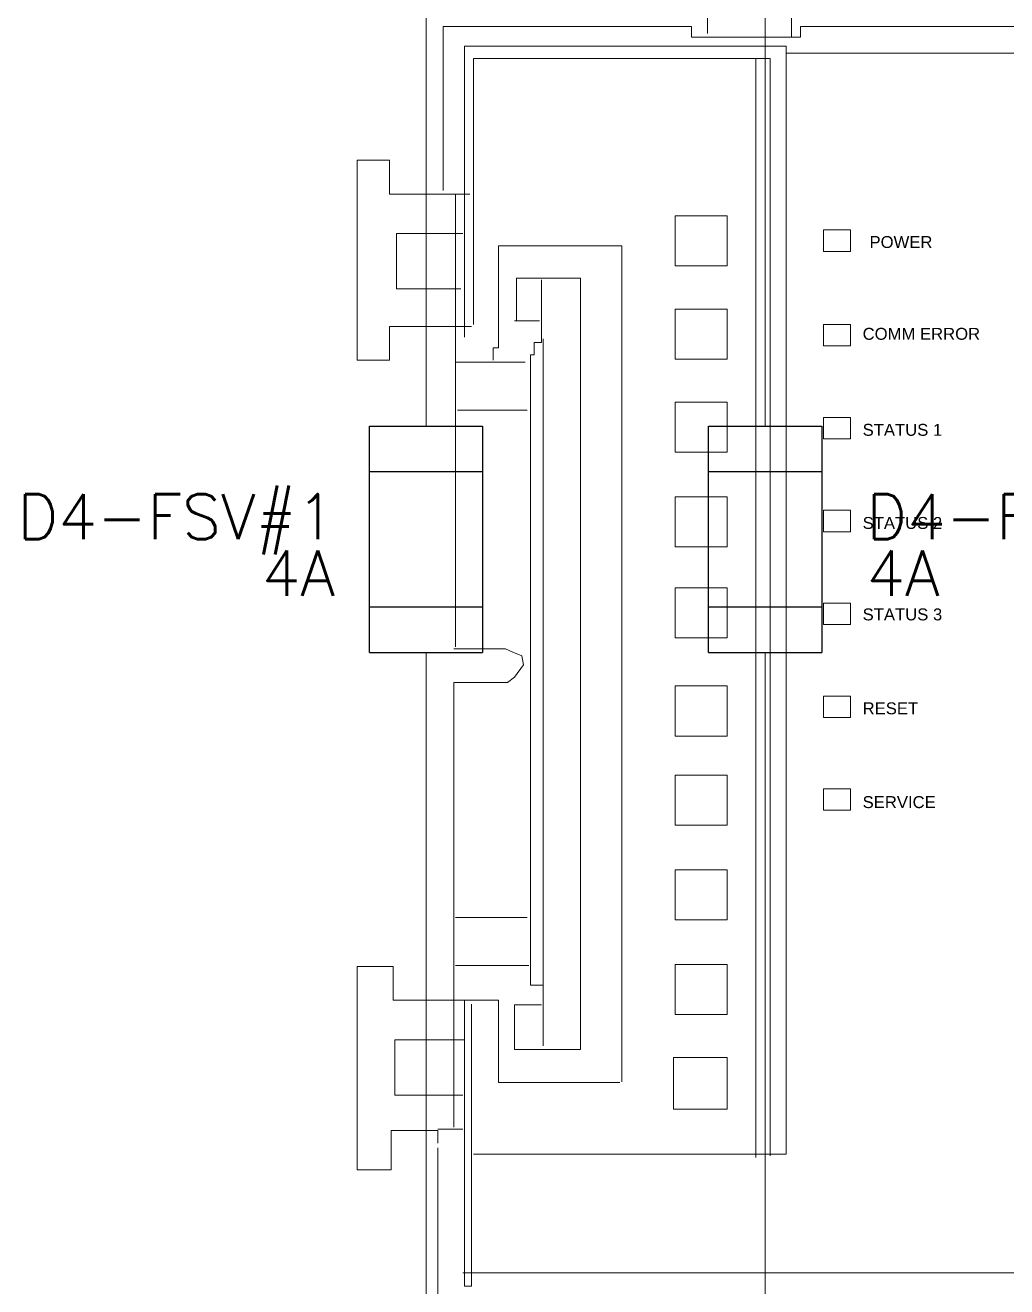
# Model space of a CAD drawing. Header units: inches. Extents: x 75782 to 87231, y -34126 to -18655.
# Drawn here: x 78363.8 to 78450.7, y -29412.4 to -29300.8 of the extents above; entities that cross this region are included whole.
import ezdxf
from ezdxf.enums import TextEntityAlignment as Align

# ---------------------------------------------------------------- set-up
doc = ezdxf.new("R2010")
doc.units = ezdxf.units.IN
doc.header["$MEASUREMENT"] = 0
doc.layers.add('A-Cables 220V', color=6, linetype='Continuous', lineweight=18)
doc.layers.add('COMPONENTES', color=251, linetype='Continuous', lineweight=18)
doc.styles.add('ARIAL', font='arial.ttf')
doc.styles.get("Standard").update_dxf_attribs({"font": 'ROMANS.SHX'})

# ---------------------------------------------------------------- blocks, each defined once
blk = doc.blocks.new('Fusible')
at = {"color": 0, "ltscale": 0.1}
for p, q in [((45790.97, 2917.89), (45790.97, 2937.89)), ((45790.97, 2937.89), (45800.97, 2937.89)), ((45800.97, 2937.89), (45800.97, 2917.89)), ((45790.97, 2933.89), (45800.97, 2933.89)), ((45800.97, 2921.89), (45790.97, 2921.89)), ((45790.97, 2917.89), (45800.97, 2917.89))]:
    blk.add_line(p, q, dxfattribs=at)
at = {"flags": 4}
for p in [(45787.92, 2927.89), (45787.92, 2922.89)]:
    blk.add_attdef('NAME', text='', height=4, dxfattribs=at).set_placement(p, align=Align.RIGHT)
blk = doc.blocks.new('fusible1')
at = {"color": 0, "ltscale": 0.1}
for p, q in [((45820.97, 2917.89), (45820.97, 2937.89)), ((45820.97, 2937.89), (45830.97, 2937.89)), ((45830.97, 2937.89), (45830.97, 2917.89)), ((45820.97, 2933.89), (45830.97, 2933.89)), ((45830.97, 2921.89), (45820.97, 2921.89)), ((45820.97, 2917.89), (45830.97, 2917.89))]:
    blk.add_line(p, q, dxfattribs=at)
at = {"flags": 4}
for p in [(45834.92, 2927.89), (45834.92, 2922.89)]:
    blk.add_attdef('NAME', p, '', height=4, dxfattribs=at)
blk = doc.blocks.new('AK2-CM')
at = {"linetype": 'Continuous'}
for p, q in [((32064.56, 22611.53), (32064.56, 22615)), ((32064.56, 22611.53), (32064.56, 22615)), ((32017.75, 22583.72), (32017.75, 22612.79)), ((32017.75, 22583.72), (32017.75, 22612.79)), ((32017.75, 22612.79), (32061.71, 22612.79)), ((32017.75, 22612.79), (32061.71, 22612.79)), ((32061.71, 22612.79), (32061.71, 22610.89)), ((32061.71, 22612.79), (32061.71, 22610.89)), ((32079.42, 22610.89), (32079.42, 22614.69)), ((32079.42, 22610.89), (32079.42, 22614.69)), ((32081, 22612.79), (32191.05, 22612.79)), ((32081, 22612.79), (32191.05, 22612.79)), ((32081, 22610.89), (32081, 22612.79)), ((32081, 22610.89), (32081, 22612.79)), ((32061.71, 22610.89), (32081, 22610.89)), ((32061.71, 22610.89), (32081, 22610.89)), ((32021.55, 22557.81), (32021.55, 22609.31)), ((32021.55, 22557.81), (32021.55, 22609.31)), ((32021.55, 22609.31), (32078.47, 22609.31)), ((32021.55, 22609.31), (32078.47, 22609.31)), ((32078.47, 22609.31), (32078.47, 22606.79)), ((32078.47, 22609.31), (32078.47, 22606.79)), ((32023.13, 22607.1), (32023.13, 22560.02)), ((32023.13, 22607.1), (32023.13, 22560.02)), ((32075.62, 22607.1), (32023.13, 22607.1)), ((32075.62, 22607.1), (32023.13, 22607.1)), ((32073.09, 22607.1), (32073.09, 22412.61)), ((32073.09, 22607.1), (32073.09, 22412.61)), ((32075.62, 22412.93), (32075.62, 22607.1)), ((32075.62, 22412.93), (32075.62, 22607.1)), ((32078.47, 22413.24), (32078.47, 22608.05)), ((32078.47, 22413.24), (32078.47, 22608.05)), ((32078.47, 22608.05), (32193.27, 22608.05)), ((32078.47, 22608.05), (32193.27, 22608.05)), ((32002.57, 22589.09), (32002.57, 22553.7)), ((32008.26, 22589.09), (32002.57, 22589.09)), ((32002.57, 22589.09), (32002.57, 22553.7)), ((32008.26, 22589.09), (32002.57, 22589.09)), ((32008.26, 22583.09), (32008.26, 22589.09)), ((32008.26, 22583.09), (32008.26, 22589.09)), ((32022.5, 22583.09), (32008.26, 22583.09)), ((32022.5, 22583.09), (32008.26, 22583.09)), ((32019.97, 22502.98), (32019.97, 22583.09)), ((32019.97, 22502.98), (32019.97, 22583.09)), ((32009.53, 22576.13), (32009.53, 22566.34)), ((32021.23, 22576.13), (32009.53, 22576.13)), ((32009.53, 22576.13), (32009.53, 22566.34)), ((32021.23, 22576.13), (32009.53, 22576.13)), ((32027.56, 22573.93), (32027.56, 22555.92)), ((32049.38, 22573.93), (32027.56, 22573.93)), ((32027.56, 22573.93), (32027.56, 22555.92)), ((32049.38, 22573.93), (32027.56, 22573.93)), ((32049.38, 22426.05), (32049.38, 22573.93)), ((32049.38, 22426.05), (32049.38, 22573.93)), ((32030.72, 22568.24), (32030.72, 22560.66)), ((32035.15, 22568.24), (32030.72, 22568.24)), ((32030.72, 22568.24), (32030.72, 22560.66)), ((32035.15, 22568.24), (32030.72, 22568.24)), ((32034.51, 22568.24), (32042.1, 22568.24)), ((32034.51, 22568.24), (32042.1, 22568.24)), ((32042.1, 22568.24), (32042.1, 22431.74)), ((32042.1, 22568.24), (32042.1, 22431.74)), ((32009.53, 22566.34), (32020.91, 22566.34)), ((32009.53, 22566.34), (32020.91, 22566.34)), ((32035.15, 22567.93), (32035.15, 22556.87)), ((32035.15, 22567.93), (32035.15, 22556.87)), ((32008.26, 22559.7), (32022.81, 22559.7)), ((32008.26, 22553.7), (32008.26, 22559.7)), ((32008.26, 22559.7), (32022.81, 22559.7)), ((32008.26, 22553.7), (32008.26, 22559.7)), ((32030.4, 22560.66), (32034.83, 22560.66)), ((32030.4, 22560.66), (32034.83, 22560.66)), ((32033.88, 22556.87), (32033.88, 22554.66)), ((32035.15, 22556.87), (32033.88, 22556.87)), ((32033.88, 22556.87), (32033.88, 22554.66)), ((32035.15, 22556.87), (32033.88, 22556.87)), ((32035.46, 22432.37), (32035.46, 22557.5)), ((32035.46, 22432.37), (32035.46, 22557.5)), ((32026.61, 22555.92), (32026.61, 22553.71)), ((32027.56, 22555.92), (32026.61, 22555.92)), ((32026.61, 22555.92), (32026.61, 22553.71)), ((32027.56, 22555.92), (32026.61, 22555.92)), ((32033.25, 22554.66), (32033.25, 22446.27)), ((32033.25, 22554.66), (32033.25, 22446.27)), ((32033.88, 22554.66), (32033.25, 22554.66)), ((32033.88, 22554.66), (32033.25, 22554.66)), ((32002.57, 22553.7), (32008.26, 22553.7)), ((32002.57, 22553.7), (32008.26, 22553.7)), ((32032.3, 22553.39), (32019.97, 22553.39)), ((32032.3, 22553.39), (32019.97, 22553.39)), ((32032.62, 22544.86), (32020.28, 22544.86)), ((32032.62, 22544.86), (32020.28, 22544.86)), ((32028.82, 22502.67), (32019.65, 22502.67)), ((32028.82, 22502.67), (32019.65, 22502.67)), ((32030.09, 22502.04), (32028.82, 22502.67)), ((32030.09, 22502.04), (32028.82, 22502.67)), ((32031.67, 22501.4), (32030.09, 22502.04)), ((32031.67, 22501.4), (32030.09, 22502.04)), ((32031.98, 22499.82), (32031.67, 22501.4)), ((32031.98, 22499.82), (32031.67, 22501.4)), ((32030.4, 22497.61), (32031.98, 22499.82)), ((32030.4, 22497.61), (32031.98, 22499.82)), ((32019.65, 22417.98), (32019.65, 22496.66)), ((32019.65, 22417.98), (32019.65, 22496.66)), ((32019.65, 22496.66), (32029.14, 22496.66)), ((32019.65, 22496.66), (32029.14, 22496.66)), ((32029.14, 22496.66), (32030.4, 22497.61)), ((32029.14, 22496.66), (32030.4, 22497.61)), ((32032.62, 22455.12), (32019.97, 22455.12)), ((32032.62, 22455.12), (32019.97, 22455.12)), ((32002.57, 22410.44), (32002.57, 22446.46)), ((32002.57, 22410.44), (32002.57, 22446.46)), ((32002.57, 22446.46), (32008.9, 22446.46)), ((32002.57, 22446.46), (32008.9, 22446.46)), ((32008.9, 22446.46), (32008.9, 22440.46)), ((32008.9, 22446.46), (32008.9, 22440.46)), ((32032.93, 22446.59), (32019.97, 22446.59)), ((32032.93, 22446.59), (32019.97, 22446.59)), ((32033.25, 22446.27), (32033.25, 22445.32)), ((32033.25, 22446.27), (32033.25, 22445.32)), ((32033.25, 22445.32), (32033.25, 22443.11)), ((32033.25, 22445.32), (32033.25, 22443.11)), ((32033.25, 22443.11), (32035.46, 22443.11)), ((32033.25, 22443.11), (32035.46, 22443.11)), ((32008.9, 22440.46), (32027.56, 22440.46)), ((32008.9, 22440.46), (32027.56, 22440.46)), ((32021.55, 22389.86), (32021.55, 22440.42)), ((32021.55, 22389.86), (32021.55, 22440.42)), ((32022.81, 22439.79), (32022.81, 22389.86)), ((32022.81, 22439.79), (32022.81, 22389.86)), ((32027.56, 22440.46), (32027.56, 22425.92)), ((32027.56, 22440.46), (32027.56, 22425.92)), ((32030.4, 22439.64), (32035.15, 22439.64)), ((32030.4, 22431.74), (32030.4, 22439.64)), ((32030.4, 22439.64), (32035.15, 22439.64)), ((32030.4, 22431.74), (32030.4, 22439.64)), ((32009.21, 22433.47), (32009.21, 22423.67)), ((32021.55, 22433.47), (32009.21, 22433.47)), ((32009.21, 22433.47), (32009.21, 22423.67)), ((32021.55, 22433.47), (32009.21, 22433.47)), ((32042.1, 22431.74), (32030.4, 22431.74)), ((32042.1, 22431.74), (32030.4, 22431.74)), ((32027.56, 22425.92), (32049.06, 22425.92)), ((32027.56, 22425.92), (32049.06, 22425.92)), ((32009.21, 22423.67), (32021.23, 22423.67)), ((32009.21, 22423.67), (32021.23, 22423.67)), ((32008.58, 22417.39), (32008.58, 22410.44)), ((32008.58, 22417.39), (32008.58, 22410.44)), ((32016.8, 22417.39), (32008.58, 22417.39)), ((32016.8, 22417.39), (32008.58, 22417.39)), ((32016.8, 22417.67), (32021.23, 22417.67)), ((32016.8, 22417.67), (32021.23, 22417.67)), ((32016.8, 22415.18), (32016.8, 22417.39)), ((32016.8, 22415.18), (32016.8, 22417.39)), ((32016.8, 22414.33), (32016.8, 22385.58)), ((32016.8, 22414.33), (32016.8, 22385.58)), ((32023.13, 22413.24), (32078.47, 22413.24)), ((32023.13, 22413.24), (32078.47, 22413.24)), ((32008.58, 22410.44), (32002.57, 22410.44)), ((32008.58, 22410.44), (32002.57, 22410.44)), ((32251.84, 22392.24), (32021.23, 22392.24)), ((32251.84, 22392.24), (32021.23, 22392.24)), ((32022.81, 22389.86), (32021.55, 22389.86)), ((32022.81, 22389.86), (32021.55, 22389.86))]:
    blk.add_line(p, q, dxfattribs=at)
for points in [[(32058.86, 22579.28), (32068.03, 22579.28), (32068.03, 22570.43), (32058.86, 22570.43)], [(32058.86, 22579.28), (32068.03, 22579.28), (32068.03, 22570.43), (32058.86, 22570.43)], [(32085.11, 22576.77), (32089.85, 22576.77), (32089.85, 22572.97), (32085.11, 22572.97)], [(32085.11, 22576.77), (32089.85, 22576.77), (32089.85, 22572.97), (32085.11, 22572.97)], [(32058.86, 22562.74), (32068.03, 22562.74), (32068.03, 22553.9), (32058.86, 22553.9)], [(32058.86, 22562.74), (32068.03, 22562.74), (32068.03, 22553.9), (32058.86, 22553.9)], [(32085.11, 22560.02), (32089.85, 22560.02), (32089.85, 22556.23), (32085.11, 22556.23)], [(32085.11, 22560.02), (32089.85, 22560.02), (32089.85, 22556.23), (32085.11, 22556.23)], [(32058.86, 22546.31), (32068.03, 22546.31), (32068.03, 22537.46), (32058.86, 22537.46)], [(32058.86, 22546.31), (32068.03, 22546.31), (32068.03, 22537.46), (32058.86, 22537.46)], [(32085.11, 22543.59), (32089.85, 22543.59), (32089.85, 22539.8), (32085.11, 22539.8)], [(32085.11, 22543.59), (32089.85, 22543.59), (32089.85, 22539.8), (32085.11, 22539.8)], [(32058.86, 22529.56), (32068.03, 22529.56), (32068.03, 22520.72), (32058.86, 22520.72)], [(32058.86, 22529.56), (32068.03, 22529.56), (32068.03, 22520.72), (32058.86, 22520.72)], [(32085.11, 22527.16), (32089.85, 22527.16), (32089.85, 22523.36), (32085.11, 22523.36)], [(32085.11, 22527.16), (32089.85, 22527.16), (32089.85, 22523.36), (32085.11, 22523.36)], [(32058.86, 22513.45), (32068.03, 22513.45), (32068.03, 22504.6), (32058.86, 22504.6)], [(32058.86, 22513.45), (32068.03, 22513.45), (32068.03, 22504.6), (32058.86, 22504.6)], [(32085.11, 22510.72), (32089.85, 22510.72), (32089.85, 22506.93), (32085.11, 22506.93)], [(32085.11, 22510.72), (32089.85, 22510.72), (32089.85, 22506.93), (32085.11, 22506.93)], [(32058.86, 22496.07), (32068.03, 22496.07), (32068.03, 22487.22), (32058.86, 22487.22)], [(32058.86, 22496.07), (32068.03, 22496.07), (32068.03, 22487.22), (32058.86, 22487.22)], [(32085.11, 22494.29), (32089.85, 22494.29), (32089.85, 22490.5), (32085.11, 22490.5)], [(32085.11, 22494.29), (32089.85, 22494.29), (32089.85, 22490.5), (32085.11, 22490.5)], [(32058.86, 22480.27), (32068.03, 22480.27), (32068.03, 22471.42), (32058.86, 22471.42)], [(32058.86, 22480.27), (32068.03, 22480.27), (32068.03, 22471.42), (32058.86, 22471.42)], [(32085.11, 22477.86), (32089.85, 22477.86), (32089.85, 22474.07), (32085.11, 22474.07)], [(32085.11, 22477.86), (32089.85, 22477.86), (32089.85, 22474.07), (32085.11, 22474.07)], [(32058.86, 22463.52), (32068.03, 22463.52), (32068.03, 22454.67), (32058.86, 22454.67)], [(32058.86, 22463.52), (32068.03, 22463.52), (32068.03, 22454.67), (32058.86, 22454.67)], [(32058.86, 22446.77), (32068.03, 22446.77), (32068.03, 22437.93), (32058.86, 22437.93)], [(32058.86, 22446.77), (32068.03, 22446.77), (32068.03, 22437.93), (32058.86, 22437.93)], [(32058.55, 22430.34), (32068.03, 22430.34), (32068.03, 22421.18), (32058.55, 22421.18)], [(32058.55, 22430.34), (32068.03, 22430.34), (32068.03, 22421.18), (32058.55, 22421.18)]]:
    blk.add_lwpolyline(points, close=True, dxfattribs=at)
at = {"linetype": 'Continuous', "char_height": 2.11, "width": 97.3769, "attachment_point": 1, "style": 'ARIAL'}
for s, insert in [('POWER', (32093.23, 22575.68)), ('POWER', (32093.23, 22575.68)), ('COMM ERROR', (32092.01, 22559.44)), ('COMM ERROR', (32092.01, 22559.44)), ('STATUS 1', (32092.01, 22542.45)), ('STATUS 1', (32092.01, 22542.45)), ('STATUS 2', (32092.01, 22525.97)), ('STATUS 2', (32092.01, 22525.97)), ('STATUS 3', (32092.01, 22509.79)), ('STATUS 3', (32092.01, 22509.79)), ('RESET', (32092.01, 22493.17)), ('RESET', (32092.01, 22493.17)), ('SERVICE', (32092.01, 22476.58)), ('SERVICE', (32092.01, 22476.58))]:
    blk.add_mtext(s, dxfattribs=dict(at, insert=insert))

msp = doc.modelspace()

# ---------------------------------------------------------------- linework, layer by layer
at = {"layer": 'A-Cables 220V'}
for p, q in [((78399.29, -29254.18), (78399.29, -29336.27)), ((78429.29, -29284.18), (78429.29, -29336.27)), ((78399.29, -29356.27), (78399.29, -29439.94)), ((78429.29, -29356.27), (78429.29, -29581.64))]:
    msp.add_line(p, q, dxfattribs=at)

# ---------------------------------------------------------------- block references
at = {"color": 0}
ref = msp.add_blockref('Fusible', (32603.32, -32274.16), dxfattribs=at)
ref.add_attrib('NAME', 'D4-FSV#1', dxfattribs={"height": 4}).set_placement((78391.24, -29346.27), align=Align.RIGHT)
ref.add_attrib('NAME', '4A', dxfattribs={"height": 4}).set_placement((78391.24, -29351.27), align=Align.RIGHT)
ref = msp.add_blockref('fusible1', (32603.32, -32274.16), dxfattribs=at)
ref.add_attrib('NAME', 'D4-FSV#2', (78438.24, -29346.27), dxfattribs={"height": 4})
ref.add_attrib('NAME', '4A', (78438.24, -29351.27), dxfattribs={"height": 4})
at = {"layer": 'COMPONENTES', "xscale": 0.5, "yscale": 0.5, "zscale": 0.5}
msp.add_blockref('AK2-CM', (62391.91, -40607.28), dxfattribs=at)

doc.saveas('drawing.dxf')
